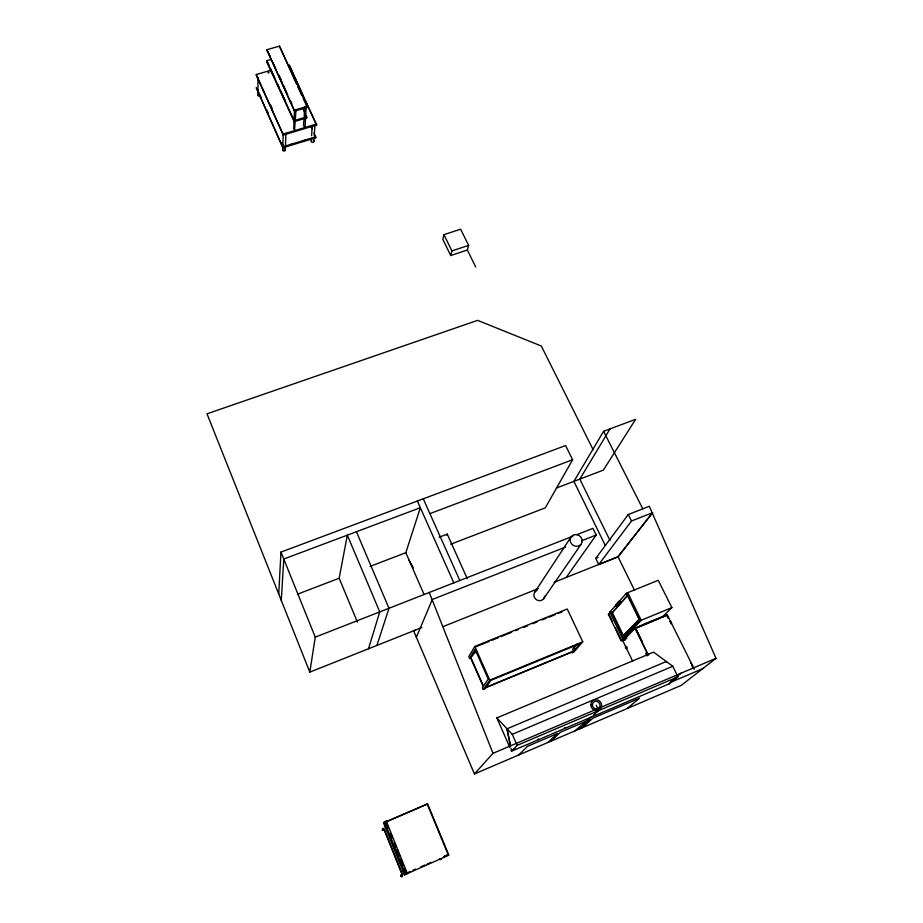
<?xml version="1.0" encoding="UTF-8"?>
<svg xmlns="http://www.w3.org/2000/svg" width="923" height="923" viewBox="0 0 923 923"><rect width="100%" height="100%" fill="white"/><g stroke="black" fill="none" stroke-linecap="round" stroke-linejoin="round"><path stroke-width="1.38" d="M271.397 70.148L256.317 74.498L256.317 75.559L283.326 135.023L316.624 125.009L289.222 65.002L302.906 95.542M257.436 89.323L258.625 91.423M257.944 95.104L257.978 77.497M270.439 59.672L266.689 60.745L266.678 61.841L294.137 121.628L306.771 117.856L303.217 109.029M266.816 49.738L294.587 111.141L307.359 107.345L307.417 106.283L279.438 46.15L266.816 49.738L294.587 111.141M279.438 46.15L296.421 83.831M282.703 149.884L283.211 133.143M282.934 147.726L256.317 87.847L282.934 147.726L315.758 137.792L314.028 132.9M283.326 135.023L256.317 74.498M285.334 150.011L285.899 133.281M295.96 110.299L294.575 129.762L293.722 128.839L294.518 109.906M294.137 121.628L294.46 120.198M278.734 594.02L280.973 552.092L565.591 445.532L572.606 459.746L545.262 507.869L450.701 544.235M306.205 105.937L305.098 126.243C302.236 128.401 304.255 119.817 304.048 119.09M304.198 116.379L304.694 106.906M281.273 600.4L283.776 559.026L420.346 507.708L405.832 552.704L424.003 594.354M311.259 141.219L311.432 138.415M311.616 135.612L312.228 125.805M313.878 141.357L314.062 138.554M314.247 135.75L314.985 124.547M635.635 628.586L641.877 641.37M421.846 627.548L309.816 672.117L315.262 637.158L280.973 552.092M357.432 622.16L339.168 578.236L347.325 535.144L379.757 611.88L368.496 648.777M627.652 595.208L611.961 613.01L628.113 595.023L639.374 619.148L623.094 636.051L622.598 638.624L623.925 638.07L611.961 613.01L609.815 612.145L626.325 593.258L658.226 580.29L671.875 607.611L661.826 617.51M616.795 605.95C621.237 603.25 619.979 597.723 616.022 605.107M440.859 858.817L440.225 859.209M443.963 234.673L442.844 239.357L450.712 255.533L467.338 250.018L468.619 245.391L460.635 229.204L443.963 234.673L451.901 250.918L450.712 255.533M376.907 645.431L388.998 608.269L356.428 531.729M409.108 560.226L413.25 567.807M446.755 535.352L447.24 534.105L439.21 537.186M598.739 564.53L631.517 520.987L652.561 512.703L618.064 556.823L598.739 564.53L595.75 558.403L628.275 514.515L649.296 506.277L715.994 658.318L681.324 685.339L474.434 773.959L416.377 637.251L432.322 599.477L565.545 547.074M668.356 618.445L666.729 615.168L667.179 614.66L694.269 669.071M383.853 829.789L382.364 830.262L382.526 828.485M441.298 858.851L440.467 859.232M441.54 858.955L440.513 859.59L439.717 858.955M580.936 642.581L572.052 652.803L573.841 652.065L582.759 641.82L567.264 609.007L474.803 646.446L468.78 656.645L469.576 658.445L471.284 657.753M556.419 488.036L603.342 470.13L635.624 419.319L603.596 431.306L573.887 481.379L605.292 545.435M469.576 658.445L470.292 657.257L483.167 686.458L482.406 687.554L483.271 689.516L484.99 688.812L491.521 679.443M470.592 656.818L475.057 649.319L488.255 679.097L483.479 686.031L470.592 656.818L472.299 656.126L475.518 650.761M610.034 428.895L579.806 479.118L610.022 540.509M534.89 592.001L571.21 536.678M383.576 823.085L384.499 821.701L386.299 821.112L407.32 873.47L406.766 873.689L407.251 873.204L404.389 874.923L383.576 823.085L427.614 803.91L448.855 855.171L404.389 874.923M386.299 821.112L385.86 821.758L427.545 803.91M543.624 598.739L581.132 544.201A6.23 5.723 35 0 0 576.69 534.636A6.23 5.723 35 0 0 570.668 542.505A6.23 5.723 35 0 0 581.132 544.201M483.271 689.516L489.767 680.17L582.759 641.82M566.237 577.463L596.189 535.028L592.924 528.36L576.956 534.625M618.975 602.823L618.479 601.808L619.668 601.104L620.164 602.119L616.114 606.088L616.737 606.03M652.561 512.703L617.983 556.673L634.505 590.235M577.302 643.839L572.641 649.25L573.518 651.119L486.063 687.266M620.856 601.658L616.506 606.296L620.856 601.658L619.91 600.827L615.849 604.957L616.345 605.973M616.46 605.096L620.36 600.642M626.855 638.324L621.11 640.7L608.419 614.395L610.691 611.787M608.419 614.395L610.368 612.468M474.434 773.959L492.997 753.318L715.994 658.318M509.831 747.376L496.839 717.921L653.565 652.134L672.775 666.256L677.955 676.79L517.157 745.357L511.527 751.218L669.302 683.758M638.878 619.956L623.094 636.051M621.11 640.7L623.486 638.255L622.264 635.728M632.74 661.33L622.863 640.874L635.093 628.332L666.591 615.295M635.889 628.84L642.085 641.554M625.402 646.988L626.255 647.185L626.082 648.408C623.89 644.992 628.667 646.769 626.602 648.615L626.082 648.408M518.784 754.968L527.437 746.338L557.48 733.497L547.916 742.484M403.293 871.185L404.447 874.058L404.874 873.654M669.983 621.721L670.652 621.248L670.225 621.721M670.917 623.59L671.586 623.129L671.159 623.602M550.823 741.238L560.469 732.216L590.143 719.536L579.609 728.905M647.092 655.918L645.881 653.426L646.688 652.976M647.242 652.861L648.673 655.145M635.635 628.344L655.503 620.118M581.998 727.878L593.062 718.082L639.512 698.226L627.04 708.587M574.729 731.004L591.124 717.056M593.304 715.198L598.773 710.56L596.246 705.16M618.687 601.715L619.183 602.742M690.681 663.314L691.373 662.864M670.986 681.347L681.059 673.202M691.823 665.241L692.342 664.825L691.627 665.229L693.323 668.633M669.117 683.908L677.955 676.79M382.63 828.739L382.618 830.112M268.166 71.832L268.27 73.125L269.101 72.34M444.159 856.336L447.332 854.929M404.447 874.058L407.158 872.87M412.985 870.239L415.615 869.074M420.853 866.766L424.799 865.024M444.125 856.567L446.79 855.379M406.247 873.296L410.181 871.566M427.211 864.055L431.145 862.313M515.022 748.784L511.169 750.422L511.642 751.091L511.123 748.391M670.029 682.605L703.291 668.414M510.396 746.372L507.004 728.824L666.21 661.549L666.764 662.149M496.839 717.921L512.265 734.316L672.775 666.256M645.881 653.426L647.461 652.653M622.863 640.874L625.517 639.766M490.886 680.355L580.071 643.573M671.875 607.611L639.835 620.844L622.598 638.624L609.815 612.145L611.13 611.603M485.752 687.704L573.102 651.603M655.63 619.991L659.61 618.352M662.264 617.245L666.233 615.606M415.396 630.109L413.619 630.836L416.377 637.251M475.968 646.735L489.202 641.37M491.844 640.297L498.466 637.62M501.108 636.547L511.7 632.255M515.669 630.651L518.311 629.578M523.606 627.432L527.575 625.829M532.871 623.683L536.84 622.067M542.136 619.933L546.104 618.318M548.747 617.245L555.369 614.568M558.011 613.495L561.98 611.891M472.807 653.738L476.753 652.134M443.132 626.579L538.132 588.666M554.192 582.263L618.041 556.788M595.75 558.403L598.139 557.457M581.536 540.786L596.189 535.028M315.262 637.158L572.964 536.182M297.437 594.216L339.168 578.236M370.019 566.422L405.832 552.704M429.899 513.626L572.606 459.746M451.901 250.918L468.619 245.391M282.969 146.745L315.828 136.8M290.214 144.726L294.287 143.492M302.421 141.023L306.482 139.8M283.361 134.008L316.693 123.994M306.828 116.817L294.183 120.59L266.689 60.745M294.633 110.079L307.417 106.283M667.191 614.683L645.962 623.302A18.679 2.388 -25 0 0 643.354 624.41L635.22 628.205L647.669 653.715M401.274 876.469L402.186 875.512M440.733 859.313L439.936 858.817M401.886 874.842C398.563 874.739 402.636 878.846 402.428 875.408M401.424 876.573L400.847 876.1M401.955 875.2L401.067 875.2L400.905 876.169M564.738 727.555L565.234 728.201M538.086 738.931L538.571 739.588M507.004 728.824L510.592 745.692M603.596 431.306L642.777 508.838M628.275 514.515L631.517 520.987M593.108 449.663L541.293 346.01L477.606 320.362L207.006 413.816L309.816 672.117M670.386 621.329L671.321 623.198M691.108 662.956L692.065 664.872M467.338 250.018L475.714 267.012M627.698 592.693L641.22 620.268L621.548 640.527L615.503 627.998M626.325 593.258L639.835 620.844L639.374 619.148L623.533 635.866L612.399 612.837M635.093 628.332L647.611 653.992M619.91 600.827L620.406 601.842M619.448 601.185L619.944 602.211M615.641 605.05L616.137 606.053M617.395 625.644L619.218 629.428M608.845 614.21L612.48 621.733M573.218 645.915L574.429 648.511M305.894 101.945L316.624 125.009M297.633 86.45L301.89 95.588M303.102 98.207L307.359 107.345M311.016 126.416L312.216 129.012M304.971 113.967L306.771 117.856M314.558 135.196L315.758 137.792M279.831 76.99L281.03 79.597M267.751 51.376L270.162 56.603M273.185 63.145L275.596 68.371M278.608 74.913L282.23 82.758M283.43 85.377L287.653 94.538M290.664 101.069L291.876 103.688M267.624 62.349L268.812 64.945M270.601 68.833L274.777 77.913M277.754 84.397L278.942 86.993M280.73 90.881L284.907 99.961M292.649 116.829L293.849 119.425M270.358 104.391L272.112 108.256M281.677 142.361L282.865 144.98M259.213 93.246L260.99 97.157M266.897 110.218L268.074 112.825M447.24 534.105L467.2 578.513M423.276 498.812L459.827 580.509M417.369 501.027L453.828 582.863M474.803 646.446L489.767 680.17M512.265 734.316L517.157 745.357M429.264 592.485L492.997 753.318M427.187 804.048L448.52 855.448M386.402 823.097L388.537 828.416M390.683 833.746L392.287 837.738M394.433 843.068L396.036 847.06M397.109 849.725L399.786 856.382M400.859 859.036L403.536 865.693M404.609 868.358L406.212 872.35M384.499 821.701L405.462 873.896M384.776 825.081L385.537 826.95M383.772 828.185L402.486 874.866M384.164 829.742L402.313 875.027M544.605 596.246A5.515 5.157 38.7 0 1 539.655 600.677A5.515 5.157 38.7 0 1 534.048 596.339A5.515 5.157 38.7 0 1 537.048 590.408M284.711 149.018A1.315 1.119 4.7 0 1 285.138 150.564A1.315 1.119 4.7 0 1 283.326 150.876A1.315 1.119 4.7 0 1 282.899 149.33M259.848 96.13A1.304 1.073 3.9 0 1 258.14 94.573M313.255 140.365A1.315 1.108 6.1 0 1 313.682 141.9A1.315 1.108 6.1 0 1 311.882 142.211A1.315 1.108 6.1 0 1 311.455 140.677M592.451 704.618A3.98 3.68 52.2 0 0 597.931 708.749A3.98 3.68 52.2 0 0 598.346 702.115A3.98 3.68 52.2 0 0 592.451 704.618M590.824 705.091A5.688 5.261 52.2 0 0 599.235 709.995A5.688 5.261 52.2 0 0 598.658 700.407A5.688 5.261 52.2 0 0 590.824 705.091"/></g></svg>
